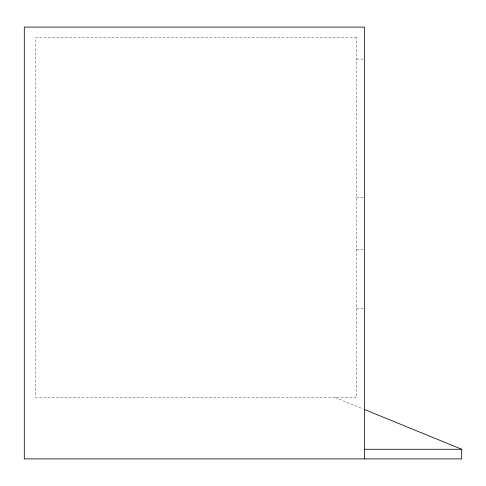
<?xml version="1.0" encoding="UTF-8"?>
<svg xmlns="http://www.w3.org/2000/svg" width="486" height="486" viewBox="0 0 486 486"><rect width="100%" height="100%" fill="white"/><g stroke="black" fill="none" stroke-linecap="round" stroke-linejoin="round"><path stroke-width="0.36" stroke-dasharray="2.43 1.82" d="M356.56 59.104L364.348 59.104M356.56 197.346L364.348 197.346M356.56 249.379L363.637 249.379M356.56 308.306L364.348 308.306M335.255 397.548L362.957 408.884M356.56 37.55L35.824 37.55L35.824 397.548L356.56 397.548L356.56 37.55"/><path stroke-width="0.73" d="M364.348 449.271L461.7 449.271L461.7 458.912L24.3 458.912L24.3 27.088L364.348 27.088L364.348 458.912M364.348 409.449L461.7 449.271"/></g></svg>
